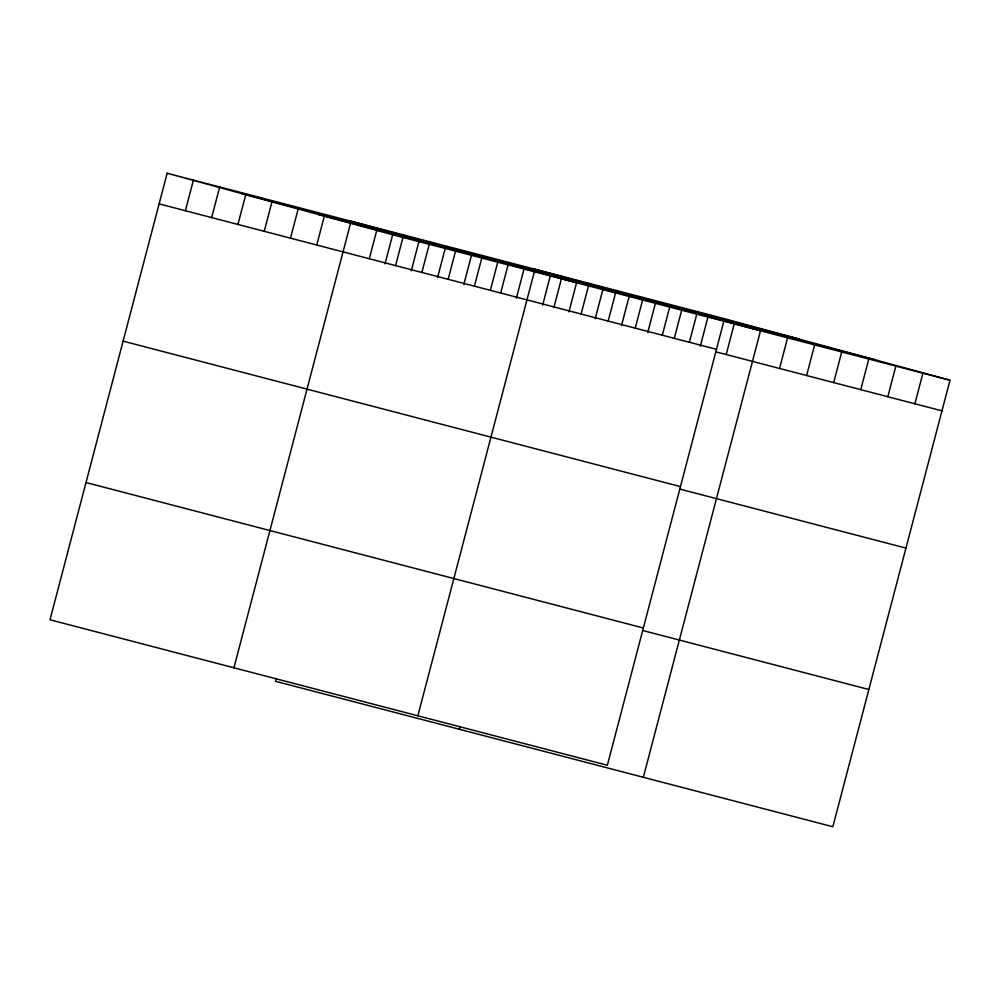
<?xml version="1.0" encoding="UTF-8"?>
<svg xmlns="http://www.w3.org/2000/svg" width="1000" height="1000" viewBox="0 0 1000 1000"><rect width="100%" height="100%" fill="white"/><g stroke="black" fill="none" stroke-linecap="round" stroke-linejoin="round"><path stroke-width="1.5" d="M167.15 173.25L50 619.775L607.35 765.25L724.5 318.712L167.15 173.25L392.65 234.75L950 380.225L832.85 826.75L275.5 681.287L276.262 678.388M185.387 210.738L193.425 180.1M211.663 217.6L219.7 186.962M237.938 224.45L245.975 193.825M264.212 231.312L272.25 200.675M290.487 238.175L298.525 207.537M316.762 245.025L324.8 214.4M233.925 667.788L351.075 221.25L576.575 282.75L568.925 311.925M369.312 258.738L377.35 228.113M385 263.925L392.65 234.75M395.588 265.6L403.625 234.975M411.275 270.788L418.925 241.612M421.863 272.462L429.9 241.825M437.55 277.638L445.2 248.463M448.137 279.312L456.175 248.688M463.825 284.5L471.475 255.325M474.412 286.175L482.45 255.538M490.475 289.9L497.75 262.188M500.688 293.038L508.725 262.4M516.375 298.212L524.025 269.037M417.85 715.788L535 269.262L760.5 330.763L643.35 777.288M542.65 305.075L550.3 275.9M554.025 306.95L562.062 276.325M459.425 729.287L460.188 726.4M581.1 314.025L589.138 283.387M595.2 318.788L602.85 289.613M608.175 321.087L616.213 290.45M621.475 325.65L629.125 296.475M635.25 328.15L643.275 297.525M647.75 332.5L655.4 303.325M662.312 335.225L670.35 304.587M674.4 337.9L681.675 310.188M689.388 342.287L697.425 311.65M700.3 346.225L707.95 317.05M726.188 354.538L734.225 323.9M779.538 368.462L787.575 337.825M806.612 375.525L814.638 344.888M833.675 382.587L841.712 351.962M860.75 389.65L868.787 359.025M887.825 396.725L895.863 366.087M914.887 403.787L922.925 373.15M241.562 193.55L798.913 339.012M318.238 214.45L875.588 359.925M159.113 203.875L716.462 349.35M715.975 351.863L941.963 410.85M123.1 341.125L680.45 486.6M679.963 489.113L905.962 548.1M86 482.537L643.35 628M642.862 630.525L868.863 689.5M724.5 318.712L950 380.225"/></g></svg>
